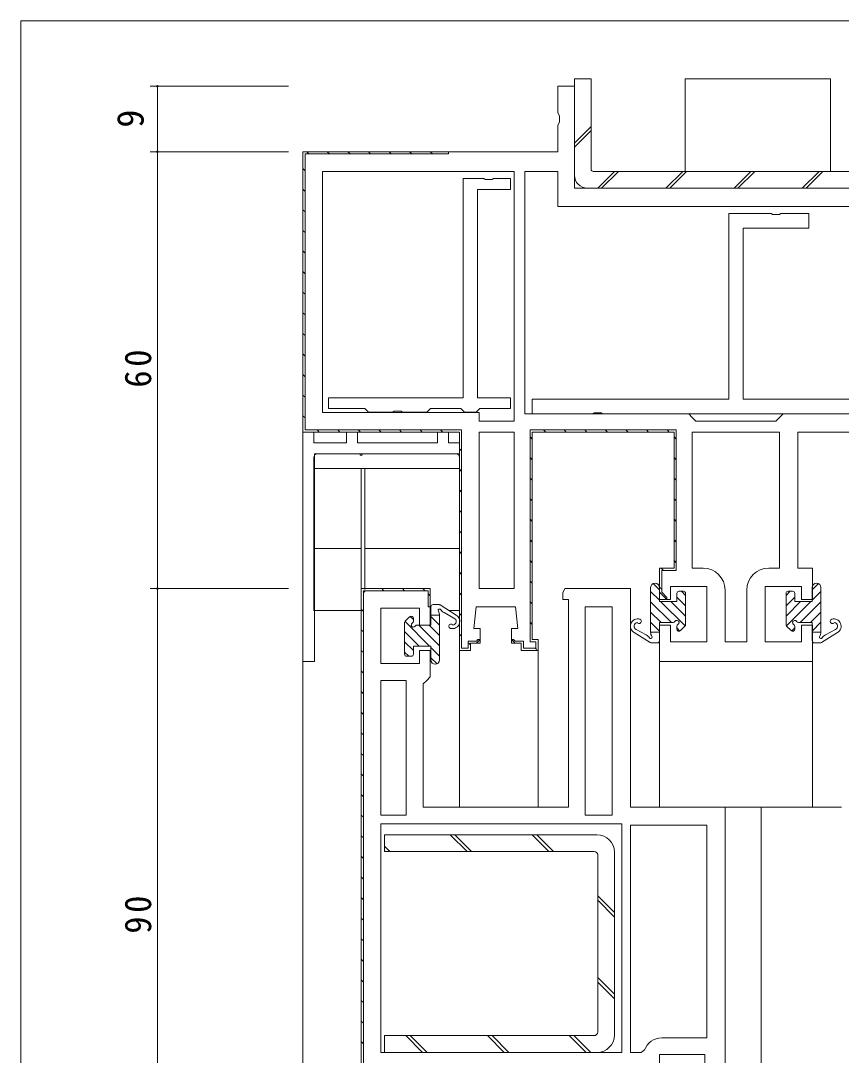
# Model space of a CAD drawing. Units: millimetres on the paper. Extents: x -420 to 373, y -297 to 267.
# Drawn here: x -417.7 to -304.9, y 122.3 to 264.4 of the extents above; entities that cross this region are included whole.
import ezdxf
from ezdxf.enums import TextEntityAlignment as Align

# ---------------------------------------------------------------- set-up
doc = ezdxf.new("R2010")
doc.units = ezdxf.units.MM
for name, color, linetype, lineweight in [('0-1_YKK_ZWAK', 7, 'Continuous', 9), ('0-3_YKK_12', 2, 'Continuous', 9), ('0-4_YKK_D', 6, 'Continuous', 9), ('0-6_YKK_13', 4, 'Continuous', 9), ('0-7_YKK_11', 7, 'Continuous', 9)]:
    doc.layers.add(name, color=color, linetype=linetype, lineweight=lineweight)
doc.styles.add('ＭＳ ゴシック', font='')
doc.styles.get('ＭＳ ゴシック').set_extended_font_data('MS Gothic')

msp = doc.modelspace()

# ---------------------------------------------------------------- linework, layer by layer
at = {"layer": '0-1_YKK_ZWAK'}
for p in [(-417.7, -260.6), (352.3, 264.4)]:
    msp.add_line(p, (-417.7, 264.4), dxfattribs=at)
at = {"layer": '0-3_YKK_12'}
for p, q in [((-378.911, 3.714), (-378.911, 245.901)), ((-357.408, 179.062), (-357.408, 156.401)), ((-346.611, 178.401), (-346.611, 156.401)), ((-329.911, 176.901), (-329.911, 156.401)), ((-308.911, 176.901), (-308.911, 156.401)), ((-321.401, 156.401), (-304.911, 156.401)), ((-315.927, 3.714), (-315.927, 156.401))]:
    msp.add_line(p, q, dxfattribs=at)
at = {"layer": '0-4_YKK_D'}
for p, q in [((-380.911, 255.401), (-399.911, 255.401)), ((-398.911, 255.401), (-398.911, 246.401)), ((-380.911, 246.401), (-399.911, 246.401)), ((-380.911, 246.401), (-399.911, 246.401)), ((-398.911, 186.401), (-398.911, 246.401)), ((-380.911, 186.401), (-399.911, 186.401)), ((-380.911, 186.401), (-399.911, 186.401)), ((-398.911, 186.401), (-398.911, 96.401))]:
    msp.add_line(p, q, dxfattribs=at)
for centre, start, end in [((-398.911, 255.401), 90, 270), ((-398.911, 255.401), 270, 90), ((-398.911, 246.401), 90, 270), ((-398.911, 246.401), 90, 270), ((-398.911, 246.401), 270, 90), ((-398.911, 246.401), 270, 90), ((-398.911, 186.401), 90, 270), ((-398.911, 186.401), 90, 270), ((-398.911, 186.401), 270, 90), ((-398.911, 186.401), 270, 90)]:
    msp.add_arc(centre, 0.106, start, end, dxfattribs=at)
at = {"layer": '0-6_YKK_13'}
for p, q in [((-339.311, 256.401), (-341.611, 256.401)), ((-341.611, 243.201), (-341.611, 256.401)), ((-339.311, 256.401), (-339.311, 244.001)), ((-326.411, 243.701), (-326.411, 256.401)), ((-341.611, 247.563), (-339.311, 249.863)), ((-341.611, 247.032), (-339.311, 249.332)), ((-260.611, 243.701), (-339.011, 243.701)), ((-338.404, 241.401), (-336.104, 243.701)), ((-337.873, 241.401), (-335.573, 243.701)), ((-329.035, 241.401), (-326.735, 243.701)), ((-328.504, 241.401), (-326.204, 243.701)), ((-319.666, 241.401), (-317.365, 243.701)), ((-319.135, 241.401), (-316.835, 243.701)), ((-310.296, 241.401), (-307.996, 243.701)), ((-309.766, 241.401), (-307.466, 243.701)), ((-260.611, 241.401), (-339.811, 241.401)), ((-376.911, 204.901), (-371.111, 204.901)), ((-370.711, 204.901), (-357.911, 204.901)), ((-377.411, 183.401), (-377.411, 204.401)), ((-357.411, 183.401), (-357.411, 204.401)), ((-377.411, 202.901), (-357.411, 202.901)), ((-370.911, 183.401), (-370.911, 202.901)), ((-370.411, 186.267), (-370.411, 202.901)), ((-377.411, 191.901), (-370.911, 191.901)), ((-370.411, 191.901), (-357.411, 191.901)), ((-331.134, 186.537), (-331.134, 180.407)), ((-329.934, 186.226), (-330.789, 187.08)), ((-329.934, 184.637), (-329.934, 186.537)), ((-308.934, 186.226), (-308.08, 187.08)), ((-308.934, 184.637), (-308.934, 186.537)), ((-307.734, 186.537), (-307.734, 180.407)), ((-329.934, 184.811), (-331.134, 186.011)), ((-327.534, 185.737), (-327.534, 184.637)), ((-326.334, 184.04), (-327.534, 185.24)), ((-326.634, 186.037), (-327.234, 186.037)), ((-326.334, 185.454), (-326.917, 186.037)), ((-326.334, 185.737), (-326.334, 181.437)), ((-312.534, 185.454), (-311.952, 186.037)), ((-312.534, 185.737), (-312.534, 181.437)), ((-312.534, 184.04), (-311.334, 185.24)), ((-312.234, 186.037), (-311.634, 186.037)), ((-311.334, 185.737), (-311.334, 184.637)), ((-308.934, 184.811), (-307.734, 186.011)), ((-377.411, 183.401), (-370.911, 183.401)), ((-361.34, 181.401), (-361.34, 183.898)), ((-360.217, 184.198), (-361.04, 184.198)), ((-357.881, 182.773), (-360.072, 184.161)), ((-358.873, 183.401), (-357.411, 183.401)), ((-328.274, 181.737), (-331.134, 184.597)), ((-327.534, 184.637), (-329.937, 184.637)), ((-326.388, 181.265), (-329.76, 184.637)), ((-326.334, 182.626), (-328.346, 184.637)), ((-312.534, 182.626), (-310.523, 184.637)), ((-312.481, 181.265), (-309.109, 184.637)), ((-311.334, 184.637), (-308.932, 184.637)), ((-310.595, 181.737), (-307.734, 184.597)), ((-364.252, 182.514), (-364.852, 181.914)), ((-364.171, 182.572), (-363.743, 182.144)), ((-363.74, 181.921), (-363.74, 182.301)), ((-360.14, 182.732), (-361.34, 182.732)), ((-361.34, 182.569), (-360.14, 181.369)), ((-360.14, 176.601), (-360.14, 182.732)), ((-359.521, 183.104), (-358.16, 182.355)), ((-329.688, 181.737), (-331.134, 183.183)), ((-309.181, 181.737), (-307.734, 183.183)), ((-364.94, 177.401), (-364.94, 181.701)), ((-364.94, 180.513), (-362.929, 178.501)), ((-364.886, 181.873), (-361.515, 178.501)), ((-363.22, 181.401), (-361.34, 181.401)), ((-363.001, 181.401), (-360.14, 178.541)), ((-361.586, 181.401), (-360.14, 179.955)), ((-331.754, 180.034), (-333.114, 180.784)), ((-329.934, 180.569), (-331.134, 181.769)), ((-329.934, 181.737), (-329.934, 179.24)), ((-328.054, 181.737), (-329.934, 181.737)), ((-327.534, 181.217), (-327.534, 180.837)), ((-327.104, 180.567), (-327.531, 180.994)), ((-327.022, 180.625), (-326.422, 181.225)), ((-311.847, 180.625), (-312.447, 181.225)), ((-311.765, 180.567), (-311.338, 180.994)), ((-311.334, 181.217), (-311.334, 180.837)), ((-310.815, 181.737), (-308.934, 181.737)), ((-308.934, 180.569), (-307.734, 181.769)), ((-308.934, 181.737), (-308.934, 179.24)), ((-307.115, 180.034), (-305.755, 180.784)), ((-364.94, 179.098), (-363.74, 177.898)), ((-333.394, 180.365), (-331.202, 178.978)), ((-331.134, 180.407), (-329.934, 180.407)), ((-307.734, 180.407), (-308.934, 180.407)), ((-305.475, 180.365), (-307.667, 178.978)), ((-364.94, 177.684), (-364.357, 177.101)), ((-363.74, 177.401), (-363.74, 178.501)), ((-363.74, 178.501), (-361.338, 178.501)), ((-361.34, 178.501), (-361.34, 176.601)), ((-361.34, 178.327), (-360.14, 177.127)), ((-331.057, 178.94), (-330.234, 178.94)), ((-307.812, 178.94), (-308.634, 178.94)), ((-364.64, 177.101), (-364.04, 177.101)), ((-361.34, 176.913), (-360.486, 176.058)), ((-367.711, 152.601), (-367.711, 150.301)), ((-338.511, 152.601), (-367.711, 152.601)), ((-358.667, 152.601), (-356.367, 150.301)), ((-358.03, 152.601), (-355.73, 150.301)), ((-347.424, 152.601), (-345.124, 150.301)), ((-346.787, 152.601), (-344.487, 150.301)), ((-367.711, 151.04), (-366.973, 150.301)), ((-367.711, 150.403), (-367.61, 150.301)), ((-367.711, 150.301), (-338.911, 150.301)), ((-338.411, 149.801), (-338.411, 125.501)), ((-336.111, 125.101), (-336.111, 150.201)), ((-338.411, 144.226), (-336.111, 141.926)), ((-338.411, 143.589), (-336.111, 141.289)), ((-338.411, 132.983), (-336.111, 130.683)), ((-338.411, 132.346), (-336.111, 130.046)), ((-338.911, 125.001), (-367.711, 125.001)), ((-367.711, 125.001), (-367.711, 122.701)), ((-364.796, 125.001), (-362.496, 122.701)), ((-364.159, 125.001), (-361.859, 122.701)), ((-353.553, 125.001), (-351.253, 122.701)), ((-352.916, 125.001), (-350.616, 122.701)), ((-342.31, 125.001), (-340.01, 122.701)), ((-341.673, 125.001), (-339.373, 122.701)), ((-367.711, 122.701), (-338.511, 122.701))]:
    msp.add_line(p, q, dxfattribs=at)
msp.add_lwpolyline([(-306.411, 243.701), (-306.411, 256.401), (-326.411, 256.401)], dxfattribs=at)
for centre, radius, start, end in [((-339.811, 243.201), 1.8, 180, 270), ((-339.011, 244.001), 0.3, 180, 270), ((-376.911, 204.401), 0.5, 90, 180), ((-370.911, 204.901), 0.2, 180, 0), ((-357.911, 204.401), 0.5, 0, 90), ((-330.534, 186.537), 0.6, 0, 180), ((-308.334, 186.537), 0.6, 0, 180), ((-327.234, 185.737), 0.3, 90, 180), ((-326.634, 185.737), 0.3, 0, 90), ((-312.234, 185.737), 0.3, 90, 180), ((-311.634, 185.737), 0.3, 0, 90), ((-361.04, 183.898), 0.3, 90, 180), ((-360.14, 183.395), 0.2, 31.26997, 213.5573), ((-360.217, 183.898), 0.3, 61.12572, 90), ((-359.114, 184.018), 1, 211.26997, 246.00981), ((-364.64, 181.701), 0.3, 134.99998, 180), ((-364.04, 182.301), 0.3, 0, 134.99998), ((-364.04, 181.921), 0.3, 300, 0), ((-361.14, 182.732), 1, 0, 33.5573), ((-358.363, 181.898), 1, 253.39844, 61.12572), ((-358.363, 181.898), 0.5, 275.18523, 66.00981), ((-332.911, 181.24), 1, 73.39844, 241.12572), ((-332.711, 181.911), 0.3, 215.18523, 73.39844), ((-328.054, 182.037), 0.3, 270, 329.99998), ((-327.534, 181.737), 0.3, 299.99998, 149.99998), ((-311.334, 181.737), 0.3, 30, 239.99998), ((-310.815, 182.037), 0.3, 210, 270), ((-306.158, 181.911), 0.3, 106.60155, 324.81476), ((-305.958, 181.24), 1, 298.87427, 106.60155), ((-363.74, 181.401), 0.3, 120, 329.99998), ((-363.22, 181.101), 0.3, 90, 149.99998), ((-358.563, 181.227), 0.3, 35.18523, 253.39844), ((-332.911, 181.24), 0.5, 95.18523, 246.00981), ((-327.234, 181.217), 0.3, 120, 180), ((-327.234, 180.837), 0.3, 180, 314.99998), ((-326.634, 181.437), 0.3, 314.99998, 0), ((-312.234, 181.437), 0.3, 180, 225), ((-311.634, 180.837), 0.3, 225, 0), ((-311.634, 181.217), 0.3, 0, 59.99998), ((-305.958, 181.24), 0.5, 293.99017, 84.81476), ((-332.16, 179.12), 1, 31.26997, 66.00981), ((-331.134, 179.743), 0.2, 211.26997, 33.5573), ((-330.134, 180.407), 1, 180, 213.5573), ((-330.234, 179.24), 0.3, 270, 0), ((-308.634, 179.24), 0.3, 180, 270), ((-307.734, 179.743), 0.2, 146.44269, 328.73001), ((-308.734, 180.407), 1, 326.44269, 0), ((-306.709, 179.12), 1, 113.99017, 148.73001), ((-331.057, 179.24), 0.3, 241.12572, 270), ((-307.812, 179.24), 0.3, 270, 298.87427), ((-364.64, 177.401), 0.3, 180, 270), ((-364.04, 177.401), 0.3, 270, 0), ((-360.74, 176.601), 0.6, 180, 0), ((-338.511, 150.201), 2.4, 0, 90), ((-338.911, 149.801), 0.5, 0, 90), ((-338.911, 125.501), 0.5, 270, 0), ((-338.511, 125.101), 2.4, 270, 0)]:
    msp.add_arc(centre, radius, start, end, dxfattribs=at)
at = {"layer": '0-7_YKK_11'}
for p, q in [((-378.911, 207.901), (-378.911, 246.401)), ((-378.397, 246.401), (-378.097, 246.101)), ((-375.568, 246.401), (-375.268, 246.101)), ((-372.74, 246.401), (-372.44, 246.101)), ((-369.911, 246.401), (-369.611, 246.101)), ((-367.083, 246.401), (-366.783, 246.101)), ((-364.255, 246.401), (-363.955, 246.101)), ((-361.426, 246.401), (-361.126, 246.101)), ((-378.911, 244.088), (-378.611, 243.788)), ((-349.911, 243.701), (-349.911, 209.401)), ((-378.911, 241.259), (-378.611, 240.959)), ((-341.611, 241.401), (-259.433, 241.401)), ((-378.911, 238.431), (-378.611, 238.131)), ((-378.911, 235.602), (-378.611, 235.302)), ((-378.911, 232.774), (-378.611, 232.474)), ((-378.911, 229.946), (-378.611, 229.646)), ((-378.911, 227.117), (-378.611, 226.817)), ((-378.911, 224.289), (-378.611, 223.989)), ((-378.911, 221.46), (-378.611, 221.16)), ((-378.911, 218.632), (-378.611, 218.332)), ((-378.911, 215.803), (-378.611, 215.503)), ((-378.911, 212.975), (-378.611, 212.675)), ((-378.911, 210.147), (-378.611, 209.847)), ((-376.966, 208.201), (-376.666, 207.901)), ((-374.138, 208.201), (-373.838, 207.901)), ((-371.309, 208.201), (-371.009, 207.901)), ((-368.481, 208.201), (-368.181, 207.901)), ((-365.653, 208.201), (-365.353, 207.901)), ((-362.824, 208.201), (-362.524, 207.901)), ((-359.996, 208.201), (-359.696, 207.901)), ((-349.911, 207.901), (-349.911, 186.401)), ((-347.411, 207.901), (-347.411, 179.401)), ((-345.854, 208.201), (-345.554, 207.901)), ((-343.025, 208.201), (-342.725, 207.901)), ((-340.197, 208.201), (-339.897, 207.901)), ((-337.368, 208.201), (-337.068, 207.901)), ((-334.54, 208.201), (-334.24, 207.901)), ((-331.711, 208.201), (-331.411, 207.901)), ((-328.883, 208.201), (-328.583, 207.901)), ((-313.411, 189.201), (-313.411, 207.901)), ((-347.711, 207.231), (-347.411, 206.931)), ((-327.911, 207.23), (-327.611, 206.93)), ((-357.411, 205.617), (-357.111, 205.317)), ((-347.711, 204.402), (-347.411, 204.102)), ((-327.911, 204.401), (-327.611, 204.101)), ((-357.411, 202.789), (-357.111, 202.489)), ((-347.711, 201.574), (-347.411, 201.274)), ((-327.911, 201.573), (-327.611, 201.273)), ((-357.411, 199.96), (-357.111, 199.66)), ((-347.711, 198.746), (-347.411, 198.446)), ((-327.911, 198.745), (-327.611, 198.445)), ((-357.411, 197.132), (-357.111, 196.832)), ((-347.711, 195.917), (-347.411, 195.617)), ((-327.911, 195.916), (-327.611, 195.616)), ((-357.411, 194.303), (-357.111, 194.003)), ((-347.711, 193.089), (-347.411, 192.789)), ((-327.911, 193.088), (-327.611, 192.788)), ((-357.411, 191.475), (-357.111, 191.175)), ((-347.711, 190.26), (-347.411, 189.96)), ((-329.631, 189.151), (-329.382, 188.901)), ((-327.911, 190.259), (-327.611, 189.959)), ((-314.911, 189.201), (-313.411, 189.201)), ((-357.411, 188.647), (-357.111, 188.347)), ((-368.083, 186.401), (-367.783, 186.101)), ((-365.255, 186.401), (-364.955, 186.101)), ((-362.426, 186.401), (-362.126, 186.101)), ((-347.711, 187.432), (-347.411, 187.132)), ((-329.911, 186.602), (-329.611, 186.302)), ((-370.619, 186.109), (-370.406, 185.896)), ((-361.711, 185.687), (-361.411, 185.387)), ((-357.411, 185.818), (-357.111, 185.518)), ((-370.911, 183.573), (-370.611, 183.273)), ((-347.711, 184.603), (-347.411, 184.303)), ((-336.411, 183.901), (-336.411, 155.301)), ((-357.411, 182.99), (-357.111, 182.69)), ((-370.911, 180.745), (-370.611, 180.445)), ((-347.711, 181.775), (-347.411, 181.475)), ((-357.411, 180.161), (-357.111, 179.861)), ((-370.911, 177.916), (-370.611, 177.616)), ((-356.138, 178.888), (-355.906, 178.656)), ((-347, 178.235), (-346.786, 178.021)), ((-370.911, 175.088), (-370.611, 174.788)), ((-368.211, 155.301), (-368.211, 173.801)), ((-370.911, 172.259), (-370.611, 171.959)), ((-370.911, 169.431), (-370.611, 169.131)), ((-370.911, 166.602), (-370.611, 166.302)), ((-370.911, 163.774), (-370.611, 163.474)), ((-370.911, 160.946), (-370.611, 160.646)), ((-370.911, 158.117), (-370.611, 157.817)), ((-370.911, 155.289), (-370.611, 154.989)), ((-333.911, 122.701), (-333.911, 153.901)), ((-370.911, 152.46), (-370.611, 152.16)), ((-370.911, 149.632), (-370.611, 149.332)), ((-370.911, 146.803), (-370.611, 146.503)), ((-370.911, 143.975), (-370.611, 143.675)), ((-370.911, 141.147), (-370.611, 140.847)), ((-370.911, 138.318), (-370.611, 138.018)), ((-370.911, 135.49), (-370.611, 135.19)), ((-370.911, 132.661), (-370.611, 132.361)), ((-370.911, 129.833), (-370.611, 129.533)), ((-370.911, 127.004), (-370.611, 126.704)), ((-370.911, 124.176), (-370.611, 123.876)), ((-335.111, 122.701), (-368.211, 122.701))]:
    msp.add_line(p, q, dxfattribs=at)
for points in [[(-354.561, 178.901), (-355.911, 178.901), (-355.911, 177.901), (-357.411, 177.901), (-357.411, 207.901), (-378.911, 207.901), (-378.911, 246.401), (-343.911, 246.401), (-343.911, 250.035), (-343.661, 250.468), (-343.661, 251.334), (-343.911, 251.767), (-343.911, 255.401), (-341.611, 255.401), (-341.611, 241.401)], [(-341.611, 241.401), (-259.433, 241.401)], [(-291.411, 207.901), (-310.911, 207.901), (-310.911, 189.201), (-308.911, 189.201), (-308.911, 184.901), (-310.411, 184.901), (-310.411, 186.701), (-315.411, 186.701), (-315.411, 179.101), (-310.411, 179.101), (-310.411, 181.401), (-308.911, 181.401), (-308.911, 176.401), (-329.911, 176.401), (-329.911, 181.401), (-328.411, 181.401), (-328.411, 179.101), (-323.411, 179.101), (-323.411, 186.701), (-328.411, 186.701), (-328.411, 184.901), (-329.911, 184.901), (-329.911, 189.201), (-327.911, 189.201), (-327.911, 207.901), (-347.411, 207.901), (-347.411, 179.401), (-346.611, 179.401), (-346.611, 177.901), (-348.911, 177.901), (-348.911, 178.901), (-350.261, 178.901), (-350.261, 180.901), (-349.389, 180.901), (-349.711, 183.901), (-355.111, 183.901), (-355.434, 180.901), (-354.561, 180.901), (-354.561, 178.901)], [(-313.411, 189.201), (-313.411, 207.901), (-325.411, 207.901), (-325.411, 189.201), (-323.911, 189.201)], [(-370.911, 96.401), (-370.911, 186.401), (-361.411, 186.401)], [(-370.911, 186.401), (-361.411, 186.401), (-361.411, 181.401), (-362.911, 181.401), (-362.911, 183.701), (-368.211, 183.701), (-368.211, 176.101), (-362.911, 176.101), (-362.911, 177.901), (-361.411, 177.901), (-361.411, 174.301), (-361.911, 173.801), (-362.411, 173.301), (-362.411, 156.401), (-342.411, 156.401), (-342.411, 184.901), (-343.211, 184.901), (-343.211, 185.798), (-342.93, 186.401), (-333.911, 186.401), (-333.911, 156.401), (-320.911, 156.401), (-320.911, 116.401)], [(-370.911, 96.401), (-370.911, 186.401), (-361.411, 186.401)], [(-370.911, 186.401), (-361.411, 186.401), (-361.411, 183.901), (-361.711, 183.901), (-361.711, 186.101), (-370.611, 186.101), (-370.611, 96.701), (-363.211, 96.701), (-363.211, 98.901), (-362.911, 98.901), (-362.911, 96.401), (-370.911, 96.401)], [(-320.911, 186.201), (-320.911, 179.101), (-317.911, 179.101), (-317.911, 186.201)], [(-333.911, 122.701), (-333.911, 153.901), (-323.411, 153.901), (-323.411, 124.701), (-329.603, 124.701)], [(-331.96, 123.035), (-332.432, 122.701), (-333.911, 122.701)], [(-323.711, 119.094), (-323.711, 122.401), (-329.911, 122.401), (-329.911, 119.901)]]:
    msp.add_lwpolyline(points, dxfattribs=at)
for points in [[(-378.911, 207.901), (-378.911, 246.401), (-358.911, 246.401), (-358.911, 246.101), (-378.611, 246.101), (-378.611, 208.201), (-357.111, 208.201), (-357.111, 178.201), (-356.211, 178.201), (-356.211, 179.201), (-355.061, 179.201), (-354.861, 179.401), (-354.561, 179.401), (-355.061, 178.901), (-355.911, 178.901), (-355.911, 177.901), (-357.411, 177.901), (-357.411, 207.901)], [(-349.911, 243.701), (-349.911, 209.401), (-354.711, 209.401), (-354.711, 210.601), (-376.211, 210.601), (-376.211, 243.701)], [(-343.911, 238.901), (-290.411, 238.901), (-290.411, 210.401), (-312.911, 210.401), (-313.411, 209.901), (-313.911, 209.401), (-324.911, 209.401), (-325.411, 209.901), (-325.911, 210.401), (-348.411, 210.401), (-348.411, 243.701), (-343.911, 243.701)], [(-356.906, 212.614), (-356.906, 242.714), (-354.077, 242.714), (-353.886, 242.571), (-352.927, 242.571), (-352.736, 242.714), (-350.406, 242.714), (-350.406, 241.214), (-354.906, 241.214), (-354.906, 212.614), (-350.406, 212.614), (-350.406, 211.114), (-354.606, 211.114), (-354.906, 210.814), (-355.106, 210.614), (-356.706, 210.614), (-356.906, 210.814), (-357.206, 211.114), (-361.406, 211.114), (-361.906, 210.614), (-365.236, 210.614), (-365.427, 210.757), (-366.386, 210.757), (-366.577, 210.614), (-369.906, 210.614), (-370.406, 211.114), (-375.406, 211.114), (-375.406, 212.614)], [(-301.083, 210.401), (-337.741, 210.401), (-337.933, 210.544), (-338.891, 210.544), (-339.083, 210.401), (-347.412, 210.401), (-347.412, 212.401), (-320.412, 212.401), (-320.412, 237.901), (-314.583, 237.901), (-314.391, 237.759), (-313.433, 237.759), (-313.241, 237.901), (-309.412, 237.901), (-309.412, 235.901), (-318.412, 235.901), (-318.412, 212.401), (-291.412, 212.401), (-291.412, 210.401), (-299.741, 210.401), (-299.933, 210.544), (-300.891, 210.544)], [(-378.911, 207.901), (-378.911, 176.401), (-377.311, 176.401), (-377.311, 204.901), (-357.411, 204.901), (-357.411, 206.401), (-358.911, 206.401), (-358.911, 207.901), (-360.411, 207.901), (-360.411, 206.401), (-371.411, 206.401), (-371.411, 207.901), (-372.911, 207.901), (-372.911, 206.401), (-377.411, 206.401), (-377.411, 207.901)], [(-349.911, 207.901), (-349.911, 186.401), (-354.711, 186.401), (-354.711, 207.901)], [(-347.411, 207.901), (-347.411, 179.401), (-346.611, 179.401), (-346.611, 177.901), (-348.911, 177.901), (-348.911, 178.901), (-349.761, 178.901), (-350.261, 179.401), (-349.961, 179.401), (-349.761, 179.201), (-348.611, 179.201), (-348.611, 178.201), (-346.911, 178.201), (-346.911, 179.101), (-347.711, 179.101), (-347.711, 208.201), (-327.611, 208.201), (-327.611, 188.901), (-329.611, 188.901), (-329.611, 185.901), (-328.911, 185.201), (-328.911, 184.901), (-329.911, 185.901), (-329.911, 189.201), (-327.911, 189.201), (-327.911, 207.901)], [(-336.411, 183.901), (-336.411, 155.301), (-340.111, 155.301), (-340.111, 183.901)], [(-368.211, 155.301), (-368.211, 173.801), (-364.711, 173.801), (-364.711, 155.301)], [(-335.111, 122.701), (-368.211, 122.701), (-368.211, 154.101), (-335.111, 154.101)]]:
    msp.add_lwpolyline(points, close=True, dxfattribs=at)
for centre, radius, start, end in [((-323.911, 186.201), 3, 0, 89.99998), ((-314.911, 186.201), 3, 90, 179.99998), ((-329.603, 122.201), 2.5, 90.00002, 160.52878)]:
    msp.add_arc(centre, radius, start, end, dxfattribs=at)

# ---------------------------------------------------------------- texts
at = {"layer": '0-4_YKK_D', "color": 3, "style": 'ＭＳ ゴシック'}
msp.add_text('9', height=3.666, rotation=90, dxfattribs=at).set_placement((-399.711, 249.701), align=Align.BOTTOM_LEFT)
at = {"layer": '0-4_YKK_D', "color": 3, "char_height": 3.666, "attachment_point": 7, "rotation": 90, "style": 'ＭＳ ゴシック'}
for s, insert in [('\\T1.21;\\W0.95;60', (-399.711, 214.001)), ('\\T1.21;\\W0.95;90', (-399.711, 139.001))]:
    msp.add_mtext(s, dxfattribs=dict(at, insert=insert))

doc.saveas('drawing.dxf')
